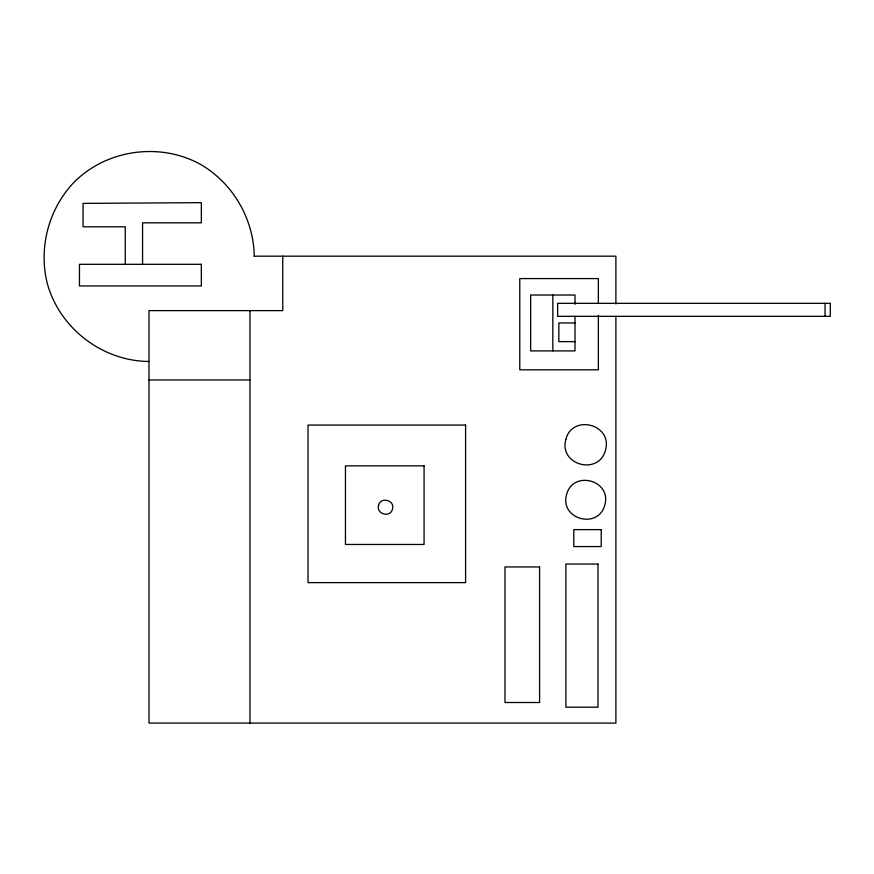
<?xml version="1.0" encoding="UTF-8"?>
<svg xmlns="http://www.w3.org/2000/svg" width="874" height="874" viewBox="0 0 874 874"><rect width="100%" height="100%" fill="white"/><g stroke="black" fill="none" stroke-linecap="round" stroke-linejoin="round"><path stroke-width="1.31" d="M254.105 256.18L615.897 256.18L615.897 303.966M575.005 322.965L558.836 322.965L558.836 341.636L575.005 341.636M148.984 379.95L249.964 379.95M148.984 361.465C102.444 361.202 59.585 328.318 47.283 283.438C38.292 247.462 48.769 208.394 74.541 181.737C107.633 149.017 161.187 141.959 201.621 165.011C233.413 184.086 253.635 219.112 254.258 256.18M825.045 303.354L825.045 316.333M615.897 316.257L615.897 723.093L148.984 723.093L148.984 310.62L282.75 310.62L282.75 256.18M598.362 303.092L598.362 278.577L519.768 278.577L519.768 369.8L598.362 369.8L598.362 315.339M575.005 304.338L575.005 295.019L530.66 295.019L530.66 350.9L575.005 350.9L575.005 316.312M552.838 295.019L552.838 350.9M249.964 310.62L249.964 723.093M142.571 264.309L142.571 222.848L201.337 222.848L201.337 202.659L83.074 203.38L83.074 226.814L125.266 226.814L125.266 264.309M378.573 505.336C375.842 514.196 390.449 518.107 392.502 509.072C395.245 500.212 380.638 496.301 378.573 505.336M565.839 439.447C558.672 465.154 598.898 475.937 605.54 450.088C612.718 424.382 572.481 413.61 565.839 439.447M566.538 494.651C559.622 519.451 598.439 529.852 604.852 504.921C611.767 480.11 572.951 469.709 566.538 494.651M201.337 264.309L79.468 264.309L79.468 285.94L201.337 285.94L201.337 264.309M830.3 303.354L557.645 303.354L557.645 316.333L830.3 316.333L830.3 303.354M465.591 425.07L308.03 425.07L308.03 582.63L465.591 582.63L465.591 425.07M424.065 465.864L345.459 465.864L345.459 544.469L424.065 544.469L424.065 465.864M601.225 529.622L573.803 529.622L573.803 546.567L601.225 546.567L601.225 529.622M597.98 564.047L565.893 564.047L565.893 707.186L597.98 707.186L597.98 564.047M539.586 566.942L504.975 566.942L504.975 702.51L539.586 702.51L539.586 566.942"/></g></svg>
